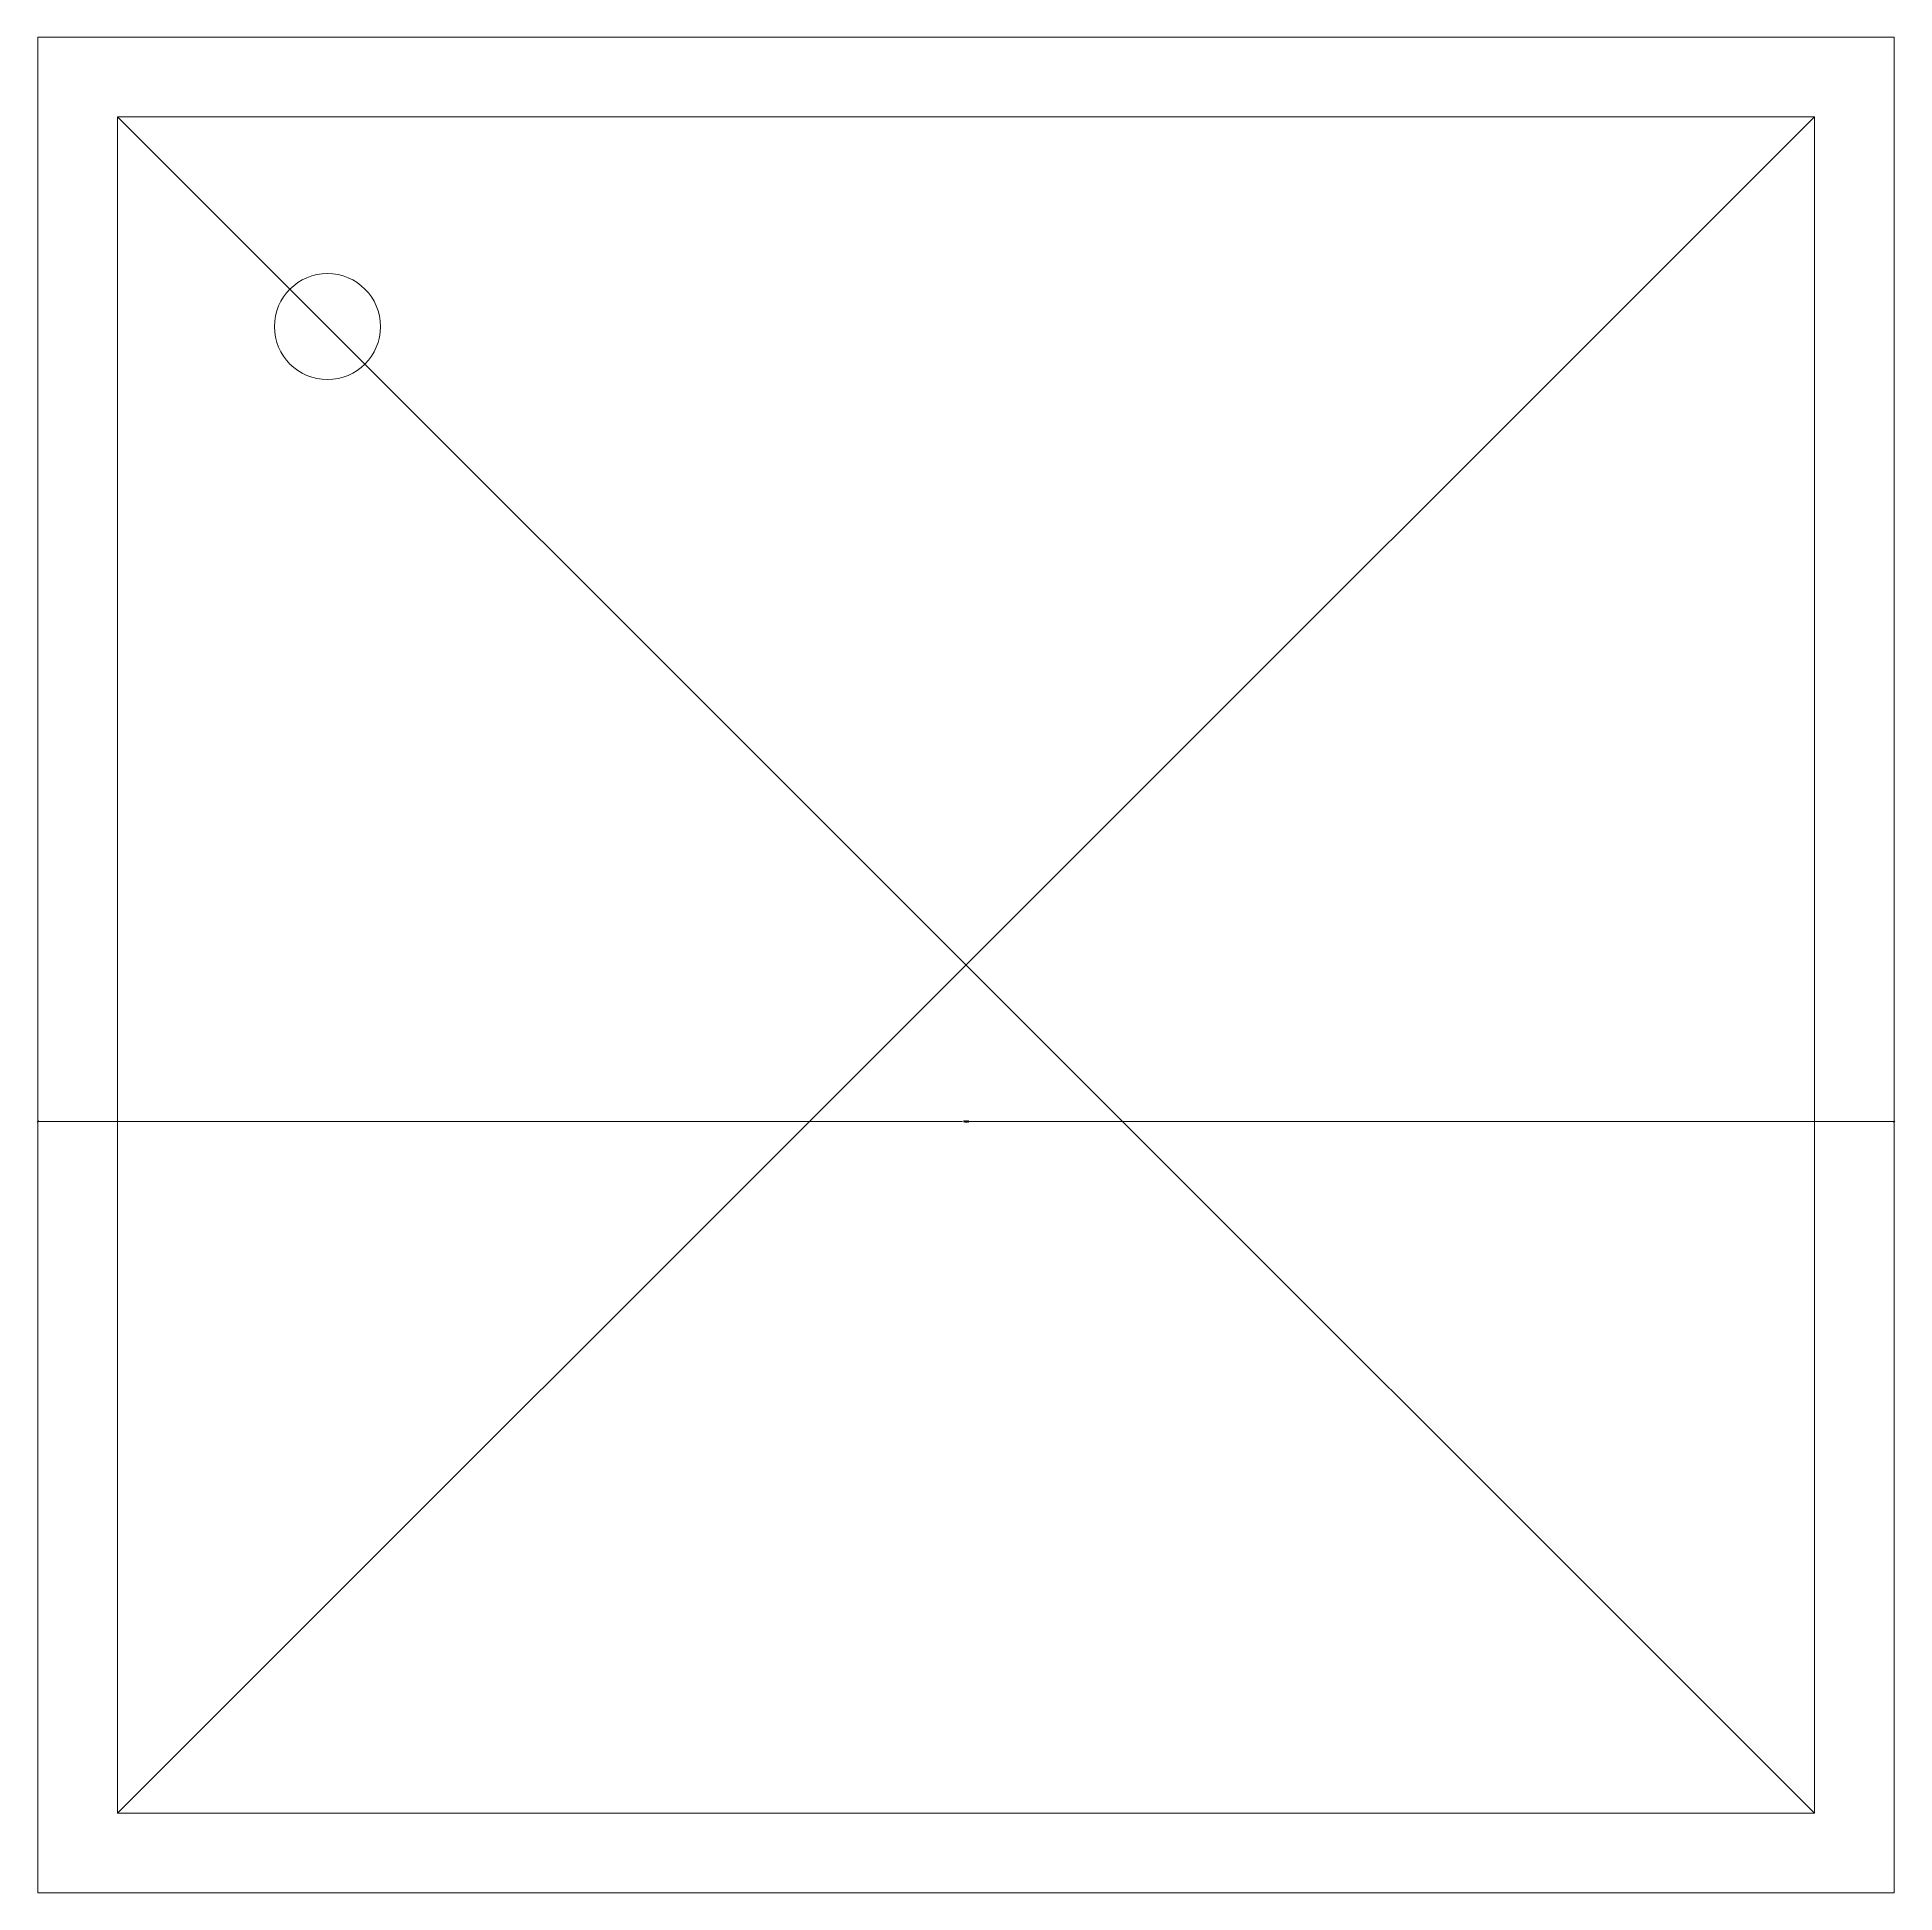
# Model space of a CAD drawing. Header units: inches. Extents: x -12916 to -2478, y -355 to 4961.
# Drawn here: x -3932.8 to -3862.8, y 4085.4 to 4155.4 of the extents above; entities that cross this region are included whole.
import ezdxf

# ---------------------------------------------------------------- set-up
doc = ezdxf.new("R2010")
doc.units = ezdxf.units.IN
doc.header["$MEASUREMENT"] = 0
doc.layers.add('A-ANNO-DIMS', color=3, linetype='Continuous', lineweight=18)
doc.layers.add('A-FURN', color=8, linetype='Continuous', lineweight=18)
doc.styles.add('E-ROMANS', font='romans.shx', dxfattribs={"width": 0.8})
doc.dimstyles.new('E-0050_TICK_12', dxfattribs={"dimscale": 0.001, "dimtxt": 60, "dimasz": 60, "dimexe": 30, "dimexo": 20, "dimgap": 30, "dimtad": 0, "dimzin": 0, "dimdsep": 46, "dimtxsty": 'E-ROMANS', "dimblk": 'OBLIQUE', "dimcen": 30, "dimclrd": 256, "dimclre": 256, "dimclrt": 256, "dimadec": 0, "dimazin": 0, "dimtfac": 1, "dimtmove": 1, "dimatfit": 3, "dimldrblk": 'OPEN90', "dimfxl": 1, "dimtfill": 1, "dimtolj": 1, "dimtzin": 0, "dimlwd": -1, "dimarcsym": 0})

# ---------------------------------------------------------------- blocks, each defined once
blk = doc.blocks.new('_Oblique')
at = {"color": 0, "linetype": 'ByBlock', "lineweight": -2}
blk.add_line((-0.5, -0.5), (0.5, 0.5), dxfattribs=at)
blk = doc.blocks.new('*D36')
at = {"layer": 'A-ANNO-DIMS', "lineweight": -2, "transparency": 16777216}
for p, q in [((-3932.798, 4114.545), (-3932.798, 4114.555)), ((-3862.798, 4114.545), (-3862.798, 4114.555))]:
    blk.add_line(p, q, dxfattribs=at)
at = {"layer": 'A-ANNO-DIMS', "transparency": 16777216}
for p, q in [((-3932.798, 4114.525), (-3897.924, 4114.525)), ((-3862.798, 4114.525), (-3897.672, 4114.525))]:
    blk.add_line(p, q, dxfattribs=at)
at = {"layer": 'A-ANNO-DIMS', "transparency": 16777216, "xscale": 0.06, "yscale": 0.06, "zscale": 0.06, "rotation": 180}
blk.add_blockref('_Oblique', (-3932.798, 4114.525), dxfattribs=at)
at = {"layer": 'A-ANNO-DIMS', "transparency": 16777216, "xscale": 0.06, "yscale": 0.06, "zscale": 0.06}
blk.add_blockref('_Oblique', (-3862.798, 4114.525), dxfattribs=at)
at = {"layer": 'A-ANNO-DIMS', "transparency": 16777216, "insert": (-3897.798, 4114.525), "char_height": 0.06, "attachment_point": 5, "style": 'E-ROMANS', "bg_fill": 3, "box_fill_scale": 1.25, "bg_fill_color": 256, "bg_fill_true_color": 13158600, "bg_fill_transparency": 0}
blk.add_mtext('\\A1;70.00', dxfattribs=at)
blk = doc.blocks.new('_Open90')
at = {"color": 0, "linetype": 'ByBlock', "lineweight": -2}
for p, q in [((0, 0), (-1, 0)), ((-0.5, 0.5), (0, 0)), ((0, 0), (-0.5, -0.5))]:
    blk.add_line(p, q, dxfattribs=at)

msp = doc.modelspace()

# ---------------------------------------------------------------- linework, layer by layer
at = {"layer": 'A-FURN'}
for p, q in [((-3929.798, 4152.429), (-3865.798, 4088.429)), ((-3929.798, 4088.429), (-3865.798, 4152.429))]:
    msp.add_line(p, q, dxfattribs=at)
for points in [[(-3932.798, 4155.429), (-3862.798, 4155.429), (-3862.798, 4085.429), (-3932.798, 4085.429)], [(-3929.798, 4152.429), (-3865.798, 4152.429), (-3865.798, 4088.429), (-3929.798, 4088.429)]]:
    msp.add_lwpolyline(points, close=True, dxfattribs=at)
msp.add_circle((-3921.879, 4144.511), 2, dxfattribs=at)

# ---------------------------------------------------------------- next in the draw order: dimensions: what is measured, and where the dimension line sits
at = {"layer": 'A-ANNO-DIMS'}
dim = msp.add_linear_dim(base=(-3862.798, 4114.525), p1=(-3932.798, 4114.525), p2=(-3862.798, 4114.525), dimstyle='E-0050_TICK_12', dxfattribs=at)
dim.commit()
dim.dimension.update_dxf_attribs({"geometry": '*D36', "text_midpoint": (-3897.798, 4114.525)})

doc.saveas('drawing.dxf')
